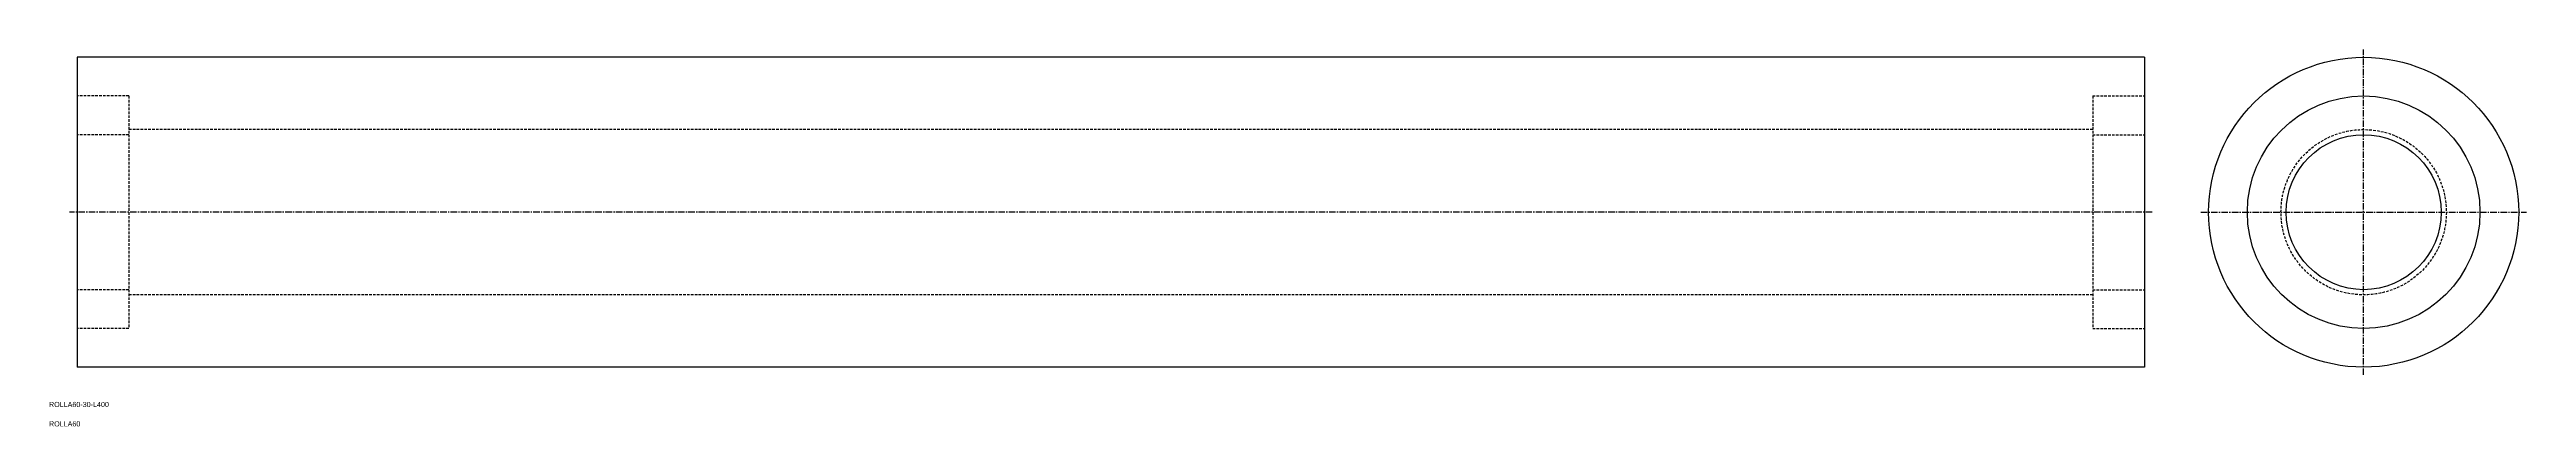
# Model space of a CAD drawing. Extents: x 32 to 511, y -16 to 57.
import ezdxf

# ---------------------------------------------------------------- set-up
doc = ezdxf.new("R2010")
doc.units = 0
doc.linetypes.add('CENTER', pattern=[2, 1.25, -0.25, 0.25, -0.25])
doc.linetypes.add('DASHED', pattern=[0.75, 0.5, -0.25])
doc.layers.get('0').update_dxf_attribs({"linetype": 'CONTINUOUS'})
doc.layers.add('CENTER', color=1, linetype='CENTER')

msp = doc.modelspace()

# ---------------------------------------------------------------- linework, layer by layer
at = {"color": 7, "linetype": 'CONTINUOUS'}
for p, q in [((37.21, 55.85), (37.21, -4.15)), ((437.21, 55.85), (37.21, 55.85)), ((437.21, 55.85), (437.21, -4.15)), ((437.21, -4.15), (37.21, -4.15))]:
    msp.add_line(p, q, dxfattribs=at)
at = {"color": 3, "linetype": 'DASHED'}
for p, q in [((47.21, 48.35), (37.21, 48.35)), ((47.21, 48.35), (47.21, 3.35)), ((427.21, 48.35), (437.21, 48.35)), ((427.21, 48.35), (427.21, 3.35)), ((47.21, 40.85), (37.21, 40.85)), ((427.21, 41.85), (47.21, 41.85)), ((427.21, 40.85), (437.21, 40.85)), ((47.21, 10.85), (37.21, 10.85)), ((427.21, 9.85), (47.21, 9.85)), ((427.21, 10.85), (437.21, 10.85)), ((47.21, 3.35), (37.21, 3.35)), ((427.21, 3.35), (437.21, 3.35))]:
    msp.add_line(p, q, dxfattribs=at)
at = {"color": 7, "linetype": 'CONTINUOUS'}
for radius in [30, 22.5, 15]:
    msp.add_circle((479.64, 25.85), radius, dxfattribs=at)
at = {"color": 3, "linetype": 'DASHED'}
msp.add_circle((479.64, 25.85), 16, dxfattribs=at)
at = {"layer": 'CENTER', "color": 1, "linetype": 'CENTER'}
for p, q in [((479.64, -5.65), (479.64, 57.35)), ((438.71, 25.85), (35.71, 25.85)), ((448.14, 25.85), (511.14, 25.85))]:
    msp.add_line(p, q, dxfattribs=at)

# ---------------------------------------------------------------- texts
at = {"color": 7, "linetype": 'CONTINUOUS'}
for s, p in [('ROLLA60-30-L400', (31.75, -11.88)), ('ROLLA60', (31.75, -15.63))]:
    msp.add_text(s, height=1, dxfattribs=at).set_placement(p)

doc.saveas('drawing.dxf')
